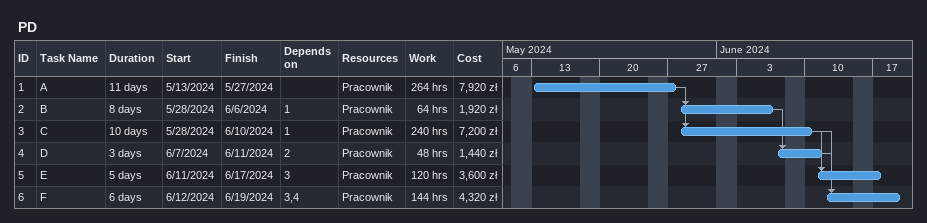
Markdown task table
PD

| ID | Task | Duration | Start | Finish | Predecessors | Resources | Work (h) | Cost (zł) |
|---|---|---|---|---|---|---|---|---|
| 1 | A | 11d | 2024-05-13 | 2024-05-27 |  | Pracownik | 264 | 7920 |
| 2 | B | 8d | 2024-05-28 | 2024-06-06 | 1 | Pracownik | 64 | 1920 |
| 3 | C | 10d | 2024-05-28 | 2024-06-10 | 1 | Pracownik | 240 | 7200 |
| 4 | D | 3d | 2024-06-07 | 2024-06-11 | 2 | Pracownik | 48 | 1440 |
| 5 | E | 5d | 2024-06-11 | 2024-06-17 | 3 | Pracownik | 120 | 3600 |
| 6 | F | 6d | 2024-06-12 | 2024-06-19 | 3, 4 | Pracownik | 144 | 4320 |
